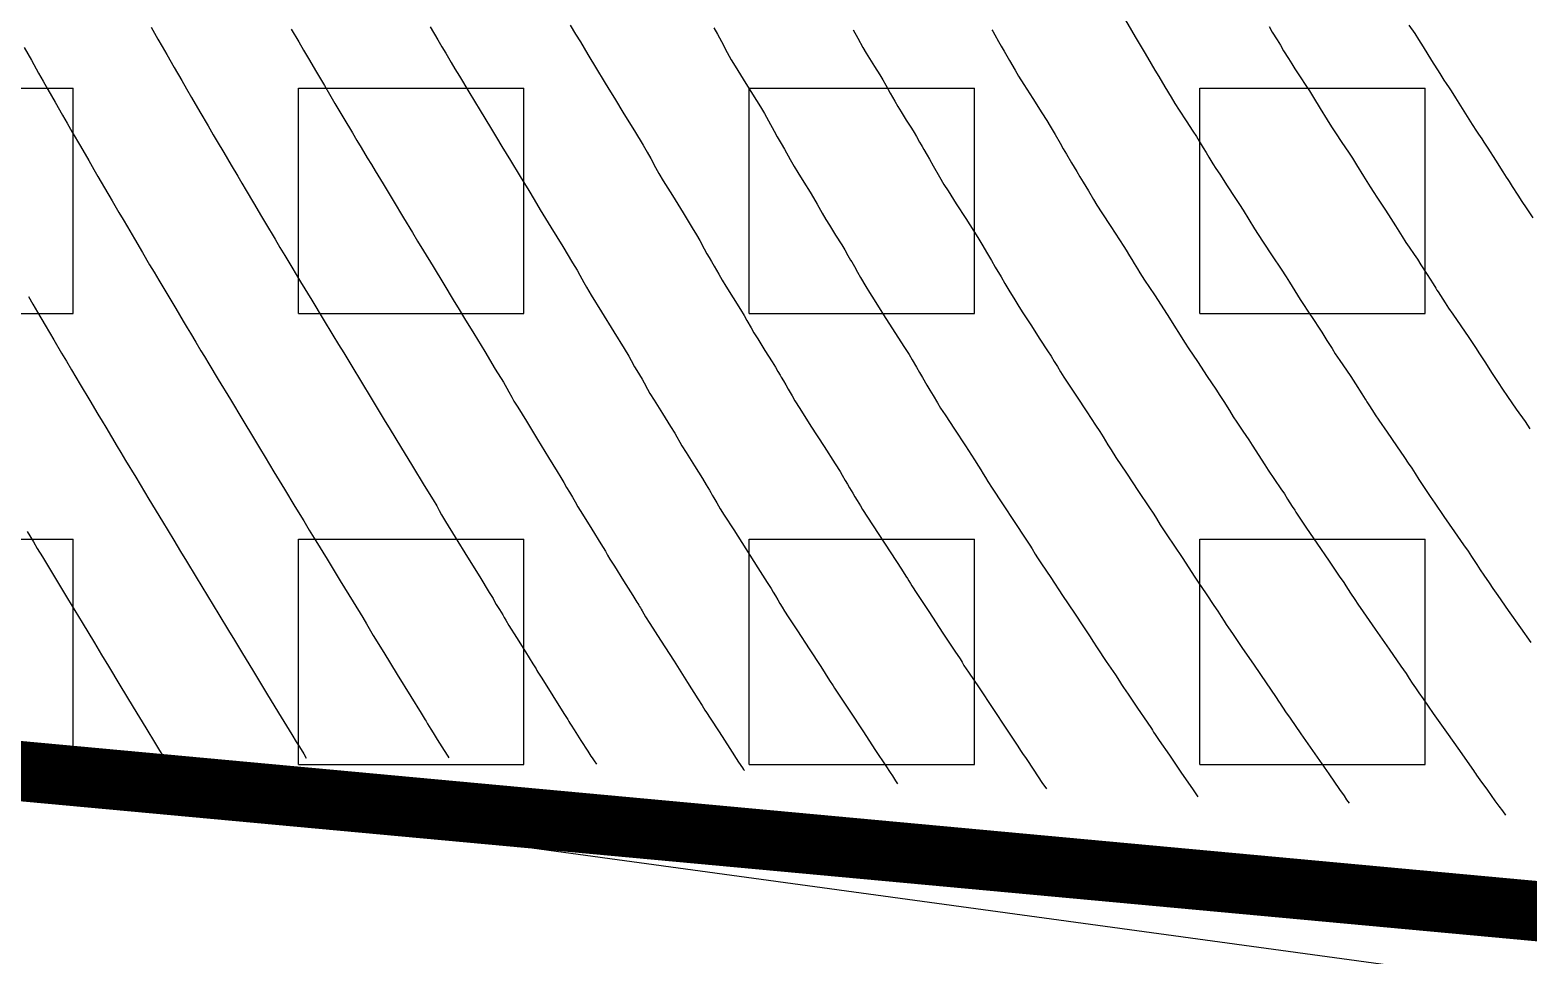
# Model space of a CAD drawing. Header units: feet. Extents: x 23 to 2149517, y -26 to 355304.
# Drawn here: x 2137484.16 to 2137534.03, y 340414.63 to 340445.4 of the extents above; entities that cross this region are included whole.
import ezdxf

# ---------------------------------------------------------------- set-up
doc = ezdxf.new("R2010")
doc.units = ezdxf.units.FT
doc.header["$MEASUREMENT"] = 0
doc.linetypes.add('xhpc023-pt$0$CL', pattern=[0.7, 0.5, -0.05, 0.1, -0.05])
for name, color, linetype in [('A-EC-CURLEX-MATTING', 6, 'Continuous'), ('A-EC-SILT-FENCE', 4, 'SILT_FENCE'), ('C-TOPO-MAJR-N', 7, 'Continuous'), ('C-TOPO-MINR-N', 2, 'Continuous'), ('xhpc023-pav$0$A-PV-BC', 2, 'Continuous'), ('xhpc023-pt$0$V-PROP-N', 2, 'Continuous'), ('xhpc023-pt$0$V-PROP-RWAY-N', 7, 'Continuous'), ('xhpc023-pt$0$V-RWAY-CNTR-N', 4, 'xhpc023-pt$0$CL'), ('xhpc023-pt$0$xHPC007pt_PHASE1A$0$V-PROP-N', 6, 'Continuous')]:
    doc.layers.add(name, color=color, linetype=linetype)
doc.styles.get("Standard").update_dxf_attribs({"font": 'arial.ttf'})
doc.linetypes.add('SILT_FENCE', pattern='A,0.5,-0.1,["SF",Standard,S=0.1,R=0,X=-0.1,Y=-0.05],-0.1', length=0.7)

# ---------------------------------------------------------------- blocks, each defined once
blk = doc.blocks.new('xhpc023-pav')
at = {"layer": 'xhpc023-pav$0$A-PV-BC'}
blk.add_arc((2138085.448, 340781.127), 618.5, 189.308696, 218.608714, dxfattribs=at)
blk = doc.blocks.new('xhpc023-pt')
at = {"layer": 'xhpc023-pt$0$V-PROP-N'}
blk.add_arc((2138355.84, 339480.977), 1105, 121.039948, 140.665493, dxfattribs=at)
at = {"layer": 'xhpc023-pt$0$V-PROP-RWAY-N'}
blk.add_arc((2138085.362, 340747.681), 625, 187.589997, 218.608714, dxfattribs=at)
at = {"layer": 'xhpc023-pt$0$V-RWAY-CNTR-N'}
blk.add_arc((2138079.026, 340789.169), 600, 189.776189, 218.608714, dxfattribs=at)
at = {"layer": 'xhpc023-pt$0$xHPC007pt_PHASE1A$0$V-PROP-N'}
blk.add_arc((2138355.84, 339480.977), 1105, 121.039948, 140.665493, dxfattribs=at)

msp = doc.modelspace()

# ---------------------------------------------------------------- block references
at = {"layer": 'A-EC-CURLEX-MATTING'}
msp.add_blockref('xhpc023-pt', (0, 0), dxfattribs=at)

# ---------------------------------------------------------------- next in the draw order: hatches: boundary and pattern name
h = msp.add_hatch(dxfattribs=at)
h.set_pattern_fill('SQUARE', color=256, scale=60)
h.set_pattern_definition([(0, (-6.905, -4.04), (0, 7.5), [7.5, -7.5]), (90, (-6.905, -4.04), (-7.5, 5e-16), [7.5, -7.5])])
edge = h.paths.add_edge_path()
edge.add_arc((2138044.92, 340728.888), 582.55, 186.445842, 221.755021, ccw=False)
edge.add_arc((2136881.465, 340563.607), 593.06, 9.695913, 28.023751)
edge.add_line((2137404.99, 340842.248), (2137360.887, 340917.634))
edge.add_arc((2137447.708, 341046.588), 155.457, 211.20002, 236.04866, ccw=False)
edge.add_line((2137314.735, 340966.056), (2137301.641, 340964.695))
edge.add_line((2137301.641, 340964.695), (2137293.912, 340952.908))
edge.add_line((2137293.912, 340952.908), (2137303.613, 340937.493))
edge.add_line((2137303.613, 340937.493), (2137345.99, 340840.887))
edge.add_line((2137345.99, 340840.887), (2137331.35, 340808.337))
edge.add_line((2137331.35, 340808.337), (2137355.481, 340807.848))
edge.add_line((2137355.481, 340807.848), (2137372.696, 340756.316))
edge.add_line((2137372.696, 340756.316), (2137351.027, 340683.383))
edge.add_line((2137351.027, 340683.383), (2137357.983, 340661.33))
edge.add_line((2137357.983, 340661.33), (2137454.597, 340604.082))
edge.add_line((2137454.597, 340604.082), (2137415.547, 340530.507))
edge.add_line((2137415.547, 340530.507), (2137390.499, 340493.752))
edge.add_line((2137390.499, 340493.752), (2137422.027, 340493.4))
edge.add_line((2137422.027, 340493.4), (2137396.265, 340470.455))
edge.add_line((2137396.265, 340470.455), (2137454.81, 340441.952))
edge.add_line((2137454.81, 340441.952), (2137478.721, 340421.222))
edge.add_line((2137478.721, 340421.222), (2137537.813, 340413.158))
edge.add_line((2137537.813, 340413.158), (2137543.89, 340415.228))
edge.add_line((2137543.89, 340415.228), (2137550.004, 340414.643))
edge.add_line((2137550.004, 340414.643), (2137577.55, 340364.916))
edge.add_line((2137577.55, 340364.916), (2137601.618, 340330.661))
edge.add_line((2137601.618, 340330.661), (2137610.339, 340340.941))

# ---------------------------------------------------------------- next in the draw order: linework, layer by layer
for points in [[(2137396.265, 340470.455), (2137454.81, 340441.952), (2137478.721, 340421.222), (2137537.813, 340413.158), (2137543.89, 340415.228), (2137550.004, 340414.643), (2137577.55, 340364.916), (2137601.618, 340330.661), (2137610.339, 340340.941, -0.155296), (2137466.053, 340663.489, 0.080141), (2137404.99, 340842.248)], [(2137504.611, 340573.408, 0.084712), (2137605.252, 340391.281), (2137632.837, 340356.738)], [(2137495.169, 340570.113, 0.084712), (2137597.438, 340385.041), (2137625.022, 340350.498)]]:
    msp.add_lwpolyline(points, format="xyb", dxfattribs=at)
at = {"layer": 'A-EC-SILT-FENCE', "const_width": 2}
msp.add_lwpolyline([(2137396.265, 340470.455), (2137454.81, 340441.952), (2137478.721, 340421.222), (2137550.004, 340414.643), (2137577.55, 340364.916), (2137601.618, 340330.661)], dxfattribs=at)
at = {"layer": 'C-TOPO-MAJR-N', "color": 7, "linetype": 'Continuous', "lineweight": -3}
for points, elevation in [([(2137488.195, 340445.49), (2137488.42, 340445.097), (2137488.563, 340444.849), (2137488.716, 340444.583), (2137488.965, 340444.151), (2137489.217, 340443.716), (2137489.376, 340443.441), (2137489.544, 340443.151), (2137489.817, 340442.682), (2137490.093, 340442.21), (2137490.267, 340441.911), (2137490.399, 340441.686), (2137490.616, 340441.319), (2137490.861, 340440.903), (2137491.079, 340440.533), (2137491.214, 340440.303), (2137491.361, 340440.056), (2137491.603, 340439.649), (2137491.873, 340439.195), (2137492.102, 340438.811), (2137492.221, 340438.61), (2137492.323, 340438.44), (2137492.485, 340438.17), (2137492.647, 340437.9), (2137492.749, 340437.729), (2137492.885, 340437.505), (2137493.173, 340437.028), (2137493.544, 340436.415), (2137493.926, 340435.784), (2137494.247, 340435.252), (2137494.438, 340434.938), (2137494.606, 340434.659), (2137494.876, 340434.214), (2137495.196, 340433.685), (2137495.517, 340433.156), (2137495.787, 340432.71), (2137495.956, 340432.432), (2137496.154, 340432.107), (2137496.494, 340431.549), (2137496.897, 340430.889), (2137497.285, 340430.253), (2137497.579, 340429.769), (2137497.702, 340429.567), (2137497.782, 340429.419), (2137497.862, 340429.271), (2137497.996, 340429.053), (2137498.315, 340428.535), (2137498.725, 340427.87), (2137499.134, 340427.206), (2137499.45, 340426.694), (2137499.579, 340426.485), (2137499.631, 340426.389), (2137499.683, 340426.293), (2137499.792, 340426.119), (2137499.9, 340425.945), (2137499.949, 340425.856), (2137499.998, 340425.767), (2137500.106, 340425.594), (2137500.356, 340425.194), (2137500.654, 340424.718), (2137500.903, 340424.32), (2137501.008, 340424.151), (2137501.04, 340424.094), (2137501.072, 340424.038), (2137501.176, 340423.873), (2137501.421, 340423.483), (2137501.713, 340423.019), (2137501.958, 340422.629), (2137502.063, 340422.463), (2137502.1, 340422.403), (2137502.135, 340422.346), (2137502.173, 340422.281), (2137502.276, 340422.12), (2137502.502, 340421.766), (2137502.728, 340421.412), (2137502.832, 340421.25), (2137502.877, 340421.186), (2137502.921, 340421.123), (2137502.966, 340421.059), (2137502.996, 340421.017), (2137503.025, 340420.977)], 560), ([(2137511.563, 340445.408), (2137511.721, 340445.122), (2137511.89, 340444.817), (2137511.998, 340444.626), (2137512.105, 340444.452), (2137512.276, 340444.18), (2137512.447, 340443.908), (2137512.553, 340443.738), (2137512.649, 340443.568), (2137512.8, 340443.298), (2137512.95, 340443.028), (2137513.047, 340442.858), (2137513.156, 340442.682), (2137513.332, 340442.404), (2137513.501, 340442.137), (2137513.59, 340441.995), (2137513.667, 340441.861), (2137513.774, 340441.671), (2137513.829, 340441.574), (2137513.862, 340441.523), (2137513.917, 340441.426), (2137514.025, 340441.236), (2137514.101, 340441.103), (2137514.227, 340440.885), (2137514.438, 340440.517), (2137514.586, 340440.262), (2137514.724, 340440.046), (2137514.995, 340439.621), (2137515.311, 340439.128), (2137515.582, 340438.706), (2137515.717, 340438.494), (2137515.846, 340438.274), (2137516.034, 340437.952), (2137516.162, 340437.731), (2137516.293, 340437.51), (2137516.484, 340437.187), (2137516.615, 340436.967), (2137516.747, 340436.745), (2137516.941, 340436.422), (2137517.074, 340436.201), (2137517.208, 340435.995), (2137517.473, 340435.588), (2137517.779, 340435.12), (2137518.036, 340434.727), (2137518.153, 340434.547), (2137518.258, 340434.374), (2137518.363, 340434.201), (2137518.468, 340434.027), (2137518.574, 340433.854), (2137518.705, 340433.655), (2137518.993, 340433.218), (2137519.336, 340432.699), (2137519.63, 340432.254), (2137519.771, 340432.039), (2137519.88, 340431.863), (2137520.037, 340431.606), (2137520.145, 340431.43), (2137520.309, 340431.184), (2137520.656, 340430.663), (2137521.063, 340430.052), (2137521.408, 340429.535), (2137521.567, 340429.296), (2137521.656, 340429.153), (2137521.785, 340428.944), (2137521.874, 340428.802), (2137522.006, 340428.605), (2137522.259, 340428.23), (2137522.51, 340427.857), (2137522.639, 340427.665), (2137522.718, 340427.54), (2137522.833, 340427.357), (2137522.912, 340427.232), (2137523.047, 340427.031), (2137523.31, 340426.643), (2137523.572, 340426.258), (2137523.702, 340426.065), (2137523.811, 340425.895), (2137523.911, 340425.738), (2137523.983, 340425.626), (2137524.055, 340425.514), (2137524.185, 340425.323), (2137524.5, 340424.864), (2137524.906, 340424.272), (2137525.31, 340423.682), (2137525.621, 340423.227), (2137525.747, 340423.044), (2137525.779, 340422.994), (2137525.812, 340422.944), (2137525.879, 340422.841), (2137525.956, 340422.724), (2137526.104, 340422.51), (2137526.462, 340421.993), (2137526.926, 340421.325), (2137527.391, 340420.655), (2137527.75, 340420.137), (2137527.9, 340419.921), (2137527.988, 340419.796), (2137528.068, 340419.681)], 565)]:
    msp.add_lwpolyline(points, dxfattribs=dict(at, elevation=elevation))
at = {"layer": 'C-TOPO-MINR-N', "color": 2, "linetype": 'Continuous', "lineweight": -3}
for points, elevation in [([(2137502.145, 340445.559), (2137502.325, 340445.262), (2137502.483, 340445.001), (2137502.737, 340444.581), (2137503.023, 340444.109), (2137503.277, 340443.69), (2137503.435, 340443.429), (2137503.62, 340443.127), (2137503.933, 340442.613), (2137504.282, 340442.042), (2137504.573, 340441.564), (2137504.712, 340441.334), (2137504.824, 340441.13), (2137504.984, 340440.83), (2137505.095, 340440.625), (2137505.242, 340440.386), (2137505.546, 340439.892), (2137505.903, 340439.315), (2137506.206, 340438.824), (2137506.35, 340438.589), (2137506.457, 340438.395), (2137506.609, 340438.117), (2137506.696, 340437.958), (2137506.775, 340437.83), (2137506.853, 340437.703), (2137506.94, 340437.547), (2137507.091, 340437.273), (2137507.198, 340437.082), (2137507.327, 340436.874), (2137507.568, 340436.49), (2137507.808, 340436.107), (2137507.935, 340435.903), (2137508.028, 340435.738), (2137508.163, 340435.495), (2137508.257, 340435.33), (2137508.386, 340435.123), (2137508.628, 340434.74), (2137508.865, 340434.364), (2137508.979, 340434.182), (2137509.06, 340434.04), (2137509.128, 340433.92), (2137509.171, 340433.852), (2137509.239, 340433.733), (2137509.32, 340433.592), (2137509.397, 340433.458), (2137509.528, 340433.229), (2137509.621, 340433.07), (2137509.79, 340432.804), (2137510.159, 340432.227), (2137510.594, 340431.547), (2137510.961, 340430.974), (2137511.127, 340430.714), (2137511.198, 340430.593), (2137511.302, 340430.415), (2137511.373, 340430.293), (2137511.445, 340430.171), (2137511.55, 340429.993), (2137511.622, 340429.872), (2137511.695, 340429.75), (2137511.802, 340429.571), (2137511.875, 340429.449), (2137512.038, 340429.199), (2137512.396, 340428.65), (2137512.817, 340428.005), (2137513.169, 340427.467), (2137513.318, 340427.237), (2137513.368, 340427.156), (2137513.417, 340427.074), (2137513.467, 340426.992), (2137513.517, 340426.911), (2137513.685, 340426.655), (2137514.08, 340426.056), (2137514.552, 340425.341), (2137514.949, 340424.74), (2137515.12, 340424.48), (2137515.186, 340424.372), (2137515.252, 340424.265), (2137515.398, 340424.045), (2137515.752, 340423.514), (2137516.21, 340422.826), (2137516.667, 340422.141), (2137517.018, 340421.614), (2137517.158, 340421.403), (2137517.198, 340421.339), (2137517.316, 340421.164), (2137517.576, 340420.777), (2137517.847, 340420.375), (2137517.993, 340420.157)], 563), ([(2137520.63, 340445.722), (2137520.827, 340445.383), (2137520.952, 340445.169), (2137521.079, 340444.954), (2137521.28, 340444.615), (2137521.481, 340444.276), (2137521.608, 340444.062), (2137521.736, 340443.847), (2137521.939, 340443.507), (2137522.143, 340443.167), (2137522.273, 340442.952), (2137522.417, 340442.729), (2137522.648, 340442.376), (2137522.871, 340442.037), (2137522.988, 340441.857), (2137523.081, 340441.704), (2137523.216, 340441.48), (2137523.308, 340441.327), (2137523.401, 340441.174), (2137523.537, 340440.95), (2137523.631, 340440.797), (2137523.762, 340440.599), (2137524.012, 340440.221), (2137524.27, 340439.831), (2137524.422, 340439.598), (2137524.542, 340439.404), (2137524.73, 340439.097), (2137524.918, 340438.789), (2137525.038, 340438.596), (2137525.209, 340438.337), (2137525.509, 340437.889), (2137525.807, 340437.442), (2137525.975, 340437.189), (2137526.089, 340437.008), (2137526.268, 340436.719), (2137526.444, 340436.434), (2137526.551, 340436.265), (2137526.695, 340436.049), (2137526.908, 340435.734), (2137527.053, 340435.518), (2137527.158, 340435.351), (2137527.331, 340435.076), (2137527.504, 340434.8), (2137527.61, 340434.633), (2137527.76, 340434.411), (2137527.98, 340434.088), (2137528.128, 340433.869), (2137528.28, 340433.631), (2137528.496, 340433.293), (2137528.606, 340433.118), (2137528.636, 340433.073), (2137528.665, 340433.027), (2137528.729, 340432.928), (2137528.851, 340432.738), (2137528.937, 340432.604), (2137529.063, 340432.42), (2137529.333, 340432.027), (2137529.649, 340431.565), (2137529.917, 340431.175), (2137530.04, 340430.995), (2137530.153, 340430.82), (2137530.266, 340430.645), (2137530.394, 340430.448), (2137530.614, 340430.113), (2137530.767, 340429.88), (2137530.919, 340429.66), (2137531.224, 340429.22), (2137531.579, 340428.709), (2137531.881, 340428.274), (2137532.027, 340428.064), (2137532.145, 340427.886), (2137532.317, 340427.626), (2137532.434, 340427.448), (2137532.554, 340427.269), (2137532.73, 340427.006), (2137532.851, 340426.826), (2137533.017, 340426.59), (2137533.365, 340426.095), (2137533.774, 340425.515), (2137534.118, 340425.026)], 567), ([(2137530.061, 340445.565), (2137530.253, 340445.279), (2137530.383, 340445.083), (2137530.535, 340444.839), (2137530.815, 340444.389), (2137531.09, 340443.947), (2137531.227, 340443.728), (2137531.296, 340443.624), (2137531.397, 340443.474), (2137531.467, 340443.371), (2137531.607, 340443.148), (2137531.887, 340442.703), (2137532.168, 340442.257), (2137532.309, 340442.034), (2137532.379, 340441.93), (2137532.483, 340441.778), (2137532.553, 340441.673), (2137532.683, 340441.47), (2137532.937, 340441.071), (2137533.187, 340440.679), (2137533.302, 340440.499), (2137533.348, 340440.427), (2137533.394, 340440.356), (2137533.494, 340440.199), (2137533.685, 340439.902), (2137533.82, 340439.694), (2137533.967, 340439.479), (2137534.189, 340439.155)], 569), ([(2137492.861, 340445.43), (2137493.111, 340445), (2137493.27, 340444.728), (2137493.434, 340444.448), (2137493.699, 340443.999), (2137493.964, 340443.549), (2137494.132, 340443.264), (2137494.315, 340442.956), (2137494.61, 340442.46), (2137494.895, 340441.981), (2137495.049, 340441.723), (2137495.188, 340441.491), (2137495.391, 340441.152), (2137495.529, 340440.921), (2137495.653, 340440.716), (2137495.916, 340440.282), (2137496.253, 340439.724), (2137496.601, 340439.149), (2137496.894, 340438.665), (2137497.067, 340438.379), (2137497.264, 340438.054), (2137497.58, 340437.532), (2137497.936, 340436.944), (2137498.252, 340436.422), (2137498.449, 340436.098), (2137498.628, 340435.803), (2137498.936, 340435.299), (2137499.301, 340434.701), (2137499.653, 340434.123), (2137499.923, 340433.681), (2137500.039, 340433.489), (2137500.107, 340433.364), (2137500.205, 340433.181), (2137500.273, 340433.056), (2137500.398, 340432.852), (2137500.687, 340432.383), (2137501.057, 340431.783), (2137501.426, 340431.184), (2137501.713, 340430.719), (2137501.836, 340430.519), (2137501.929, 340430.35), (2137502.021, 340430.182), (2137502.119, 340430.023), (2137502.218, 340429.865), (2137502.308, 340429.702), (2137502.398, 340429.539), (2137502.55, 340429.296), (2137502.86, 340428.8), (2137503.169, 340428.306), (2137503.317, 340428.068), (2137503.392, 340427.935), (2137503.467, 340427.802), (2137503.615, 340427.565), (2137503.924, 340427.076), (2137504.229, 340426.591), (2137504.368, 340426.37), (2137504.398, 340426.318), (2137504.427, 340426.266), (2137504.454, 340426.224), (2137504.48, 340426.182), (2137504.509, 340426.131), (2137504.538, 340426.08), (2137504.594, 340425.984), (2137504.655, 340425.878), (2137504.798, 340425.653), (2137505.148, 340425.107), (2137505.6, 340424.4), (2137506.051, 340423.694), (2137506.398, 340423.151), (2137506.537, 340422.934), (2137506.583, 340422.855), (2137506.629, 340422.776), (2137506.677, 340422.698), (2137506.802, 340422.505), (2137507.099, 340422.05), (2137507.454, 340421.506), (2137507.751, 340421.05), (2137507.876, 340420.859), (2137507.914, 340420.805), (2137507.941, 340420.767)], 561), ([(2137497.481, 340445.5), (2137497.738, 340445.068), (2137497.877, 340444.835), (2137498.002, 340444.626), (2137498.185, 340444.321), (2137498.31, 340444.112), (2137498.46, 340443.863), (2137498.775, 340443.343), (2137499.153, 340442.718), (2137499.494, 340442.155), (2137499.696, 340441.82), (2137499.873, 340441.527), (2137500.158, 340441.057), (2137500.479, 340440.527), (2137500.764, 340440.056), (2137500.942, 340439.764), (2137501.151, 340439.421), (2137501.506, 340438.839), (2137501.9, 340438.193), (2137502.226, 340437.659), (2137502.376, 340437.412), (2137502.465, 340437.247), (2137502.595, 340437.005), (2137502.684, 340436.841), (2137502.844, 340436.58), (2137503.188, 340436.022), (2137503.594, 340435.365), (2137503.936, 340434.809), (2137504.093, 340434.554), (2137504.173, 340434.409), (2137504.288, 340434.198), (2137504.358, 340434.07), (2137504.447, 340433.927), (2137504.536, 340433.784), (2137504.606, 340433.658), (2137504.719, 340433.452), (2137504.798, 340433.311), (2137504.938, 340433.085), (2137505.213, 340432.646), (2137505.488, 340432.207), (2137505.626, 340431.986), (2137505.694, 340431.865), (2137505.793, 340431.687), (2137505.862, 340431.566), (2137506.001, 340431.343), (2137506.277, 340430.906), (2137506.548, 340430.476), (2137506.674, 340430.276), (2137506.728, 340430.18), (2137506.777, 340430.093), (2137506.826, 340430.017), (2137506.875, 340429.931), (2137506.929, 340429.836), (2137507.026, 340429.667), (2137507.138, 340429.474), (2137507.272, 340429.263), (2137507.586, 340428.772), (2137507.989, 340428.142), (2137508.391, 340427.513), (2137508.702, 340427.027), (2137508.832, 340426.824), (2137508.905, 340426.699), (2137508.978, 340426.574), (2137509.052, 340426.449), (2137509.126, 340426.324), (2137509.201, 340426.199), (2137509.276, 340426.073), (2137509.403, 340425.879), (2137509.705, 340425.415), (2137510.095, 340424.818), (2137510.483, 340424.223), (2137510.781, 340423.766), (2137510.901, 340423.583), (2137510.944, 340423.511), (2137510.988, 340423.439), (2137511.12, 340423.239), (2137511.45, 340422.739), (2137511.88, 340422.087), (2137512.312, 340421.432), (2137512.649, 340420.92), (2137512.794, 340420.7), (2137512.869, 340420.588), (2137512.976, 340420.426), (2137513.04, 340420.33)], 562), ([(2137506.921, 340445.47), (2137507.049, 340445.257), (2137507.182, 340445.012), (2137507.374, 340444.654), (2137507.507, 340444.41), (2137507.64, 340444.191), (2137507.905, 340443.763), (2137508.213, 340443.264), (2137508.476, 340442.838), (2137508.607, 340442.624), (2137508.741, 340442.382), (2137508.93, 340442.035), (2137509.033, 340441.846), (2137509.102, 340441.734), (2137509.171, 340441.623), (2137509.275, 340441.435), (2137509.464, 340441.093), (2137509.598, 340440.854), (2137509.716, 340440.663), (2137509.922, 340440.335), (2137510.127, 340440.008), (2137510.244, 340439.82), (2137510.362, 340439.611), (2137510.533, 340439.303), (2137510.652, 340439.094), (2137510.771, 340438.903), (2137510.98, 340438.572), (2137511.183, 340438.251), (2137511.285, 340438.088), (2137511.391, 340437.902), (2137511.479, 340437.747), (2137511.516, 340437.687), (2137511.604, 340437.534), (2137511.711, 340437.347), (2137511.812, 340437.17), (2137511.983, 340436.872), (2137512.104, 340436.666), (2137512.257, 340436.425), (2137512.577, 340435.924), (2137512.953, 340435.338), (2137513.271, 340434.84), (2137513.422, 340434.604), (2137513.522, 340434.433), (2137513.668, 340434.183), (2137513.768, 340434.012), (2137513.869, 340433.841), (2137514.017, 340433.59), (2137514.119, 340433.419), (2137514.221, 340433.247), (2137514.371, 340432.996), (2137514.475, 340432.825), (2137514.623, 340432.597), (2137514.934, 340432.12), (2137515.298, 340431.563), (2137515.602, 340431.097), (2137515.736, 340430.892), (2137515.813, 340430.765), (2137515.89, 340430.637), (2137515.967, 340430.51), (2137516.045, 340430.382), (2137516.195, 340430.155), (2137516.536, 340429.638), (2137516.943, 340429.021), (2137517.289, 340428.498), (2137517.446, 340428.259), (2137517.519, 340428.14), (2137517.625, 340427.966), (2137517.699, 340427.847), (2137517.833, 340427.646), (2137518.14, 340427.184), (2137518.535, 340426.592), (2137518.929, 340426.001), (2137519.234, 340425.543), (2137519.363, 340425.349), (2137519.449, 340425.21), (2137519.536, 340425.07), (2137519.684, 340424.849), (2137519.988, 340424.398), (2137520.29, 340423.95), (2137520.432, 340423.738), (2137520.497, 340423.634), (2137520.563, 340423.531), (2137520.712, 340423.31), (2137521.029, 340422.842), (2137521.344, 340422.377), (2137521.489, 340422.164), (2137521.527, 340422.105), (2137521.563, 340422.048), (2137521.614, 340421.969), (2137521.753, 340421.765), (2137522.089, 340421.276), (2137522.496, 340420.681), (2137522.854, 340420.159), (2137523.038, 340419.89)], 564), ([(2137516.18, 340445.401), (2137516.207, 340445.358), (2137516.273, 340445.243), (2137516.401, 340445.017), (2137516.492, 340444.858), (2137516.587, 340444.693), (2137516.765, 340444.383), (2137516.951, 340444.061), (2137517.069, 340443.859), (2137517.239, 340443.59), (2137517.542, 340443.118), (2137517.844, 340442.648), (2137518.011, 340442.384), (2137518.118, 340442.204), (2137518.285, 340441.918), (2137518.452, 340441.631), (2137518.557, 340441.45), (2137518.664, 340441.269), (2137518.834, 340440.982), (2137519.004, 340440.695), (2137519.111, 340440.514), (2137519.22, 340440.333), (2137519.391, 340440.045), (2137519.564, 340439.758), (2137519.674, 340439.577), (2137519.841, 340439.318), (2137520.137, 340438.865), (2137520.426, 340438.424), (2137520.57, 340438.202), (2137520.647, 340438.076), (2137520.759, 340437.891), (2137520.835, 340437.764), (2137520.912, 340437.637), (2137521.025, 340437.452), (2137521.103, 340437.326), (2137521.264, 340437.081), (2137521.588, 340436.59), (2137521.918, 340436.09), (2137522.097, 340435.818), (2137522.24, 340435.586), (2137522.448, 340435.245), (2137522.592, 340435.013), (2137522.735, 340434.797), (2137523.019, 340434.371), (2137523.349, 340433.876), (2137523.632, 340433.453), (2137523.771, 340433.243), (2137523.899, 340433.038), (2137524.085, 340432.738), (2137524.212, 340432.533), (2137524.329, 340432.359), (2137524.531, 340432.06), (2137524.732, 340431.762), (2137524.846, 340431.591), (2137524.966, 340431.401), (2137525.141, 340431.122), (2137525.261, 340430.932), (2137525.381, 340430.755), (2137525.592, 340430.444), (2137525.801, 340430.136), (2137525.915, 340429.967), (2137526.024, 340429.796), (2137526.179, 340429.553), (2137526.259, 340429.428), (2137526.301, 340429.363), (2137526.389, 340429.225), (2137526.496, 340429.059), (2137526.65, 340428.834), (2137526.995, 340428.331), (2137527.402, 340427.736), (2137527.744, 340427.237), (2137527.893, 340427.02), (2137527.966, 340426.907), (2137528.039, 340426.794), (2137528.12, 340426.67), (2137528.262, 340426.453), (2137528.361, 340426.302), (2137528.542, 340426.041), (2137528.936, 340425.473), (2137529.4, 340424.805), (2137529.79, 340424.242), (2137529.964, 340423.992), (2137530.068, 340423.834), (2137530.173, 340423.676), (2137530.28, 340423.516), (2137530.387, 340423.357), (2137530.532, 340423.15), (2137530.872, 340422.668), (2137531.308, 340422.048), (2137531.742, 340421.431), (2137532.075, 340420.958), (2137532.209, 340420.767), (2137532.244, 340420.716), (2137532.278, 340420.667), (2137532.312, 340420.616), (2137532.424, 340420.459), (2137532.671, 340420.112), (2137532.924, 340419.758), (2137533.052, 340419.579), (2137533.17, 340419.426), (2137533.278, 340419.288)], 566), ([(2137525.405, 340445.511), (2137525.514, 340445.332), (2137525.673, 340445.07), (2137525.781, 340444.89), (2137525.89, 340444.711), (2137526.05, 340444.448), (2137526.16, 340444.269), (2137526.263, 340444.112), (2137526.445, 340443.837), (2137526.631, 340443.555), (2137526.748, 340443.377), (2137526.883, 340443.159), (2137527.111, 340442.785), (2137527.343, 340442.408), (2137527.485, 340442.178), (2137527.619, 340441.976), (2137527.832, 340441.657), (2137528.045, 340441.338), (2137528.179, 340441.136), (2137528.321, 340440.909), (2137528.55, 340440.541), (2137528.77, 340440.186), (2137528.889, 340439.996), (2137528.995, 340439.836), (2137529.153, 340439.604), (2137529.26, 340439.444), (2137529.382, 340439.25), (2137529.609, 340438.889), (2137529.836, 340438.529), (2137529.959, 340438.334), (2137530.069, 340438.171), (2137530.231, 340437.934), (2137530.341, 340437.771), (2137530.457, 340437.59), (2137530.665, 340437.264), (2137530.864, 340436.951), (2137530.954, 340436.808), (2137530.992, 340436.75), (2137531.029, 340436.691), (2137531.111, 340436.564), (2137531.268, 340436.32), (2137531.379, 340436.149), (2137531.519, 340435.944), (2137531.785, 340435.556), (2137532.049, 340435.171), (2137532.186, 340434.97), (2137532.275, 340434.833), (2137532.405, 340434.633), (2137532.494, 340434.496), (2137532.604, 340434.326), (2137532.814, 340434.004), (2137533.033, 340433.669), (2137533.172, 340433.458), (2137533.343, 340433.21), (2137533.635, 340432.79), (2137533.925, 340432.373), (2137534.09, 340432.135)], 568), ([(2137483.969, 340444.822), (2137484.211, 340444.393), (2137484.453, 340443.965), (2137484.607, 340443.694), (2137484.762, 340443.423), (2137485.007, 340442.994), (2137485.252, 340442.566), (2137485.407, 340442.295), (2137485.574, 340442.006), (2137485.846, 340441.535), (2137486.12, 340441.061), (2137486.293, 340440.761), (2137486.427, 340440.531), (2137486.649, 340440.15), (2137486.9, 340439.718), (2137487.125, 340439.333), (2137487.264, 340439.095), (2137487.408, 340438.85), (2137487.644, 340438.449), (2137487.911, 340437.996), (2137488.148, 340437.593), (2137488.296, 340437.343), (2137488.456, 340437.074), (2137488.72, 340436.629), (2137489.014, 340436.135), (2137489.263, 340435.716), (2137489.394, 340435.498), (2137489.505, 340435.312), (2137489.681, 340435.018), (2137489.857, 340434.724), (2137489.969, 340434.538), (2137490.116, 340434.294), (2137490.431, 340433.774), (2137490.835, 340433.106), (2137491.251, 340432.418), (2137491.601, 340431.839), (2137491.809, 340431.496), (2137491.992, 340431.193), (2137492.286, 340430.708), (2137492.635, 340430.131), (2137492.984, 340429.555), (2137493.279, 340429.069), (2137493.462, 340428.766), (2137493.68, 340428.409), (2137494.053, 340427.798), (2137494.494, 340427.073), (2137494.918, 340426.378), (2137495.238, 340425.854), (2137495.366, 340425.644), (2137495.408, 340425.566), (2137495.451, 340425.487), (2137495.591, 340425.258), (2137495.938, 340424.695), (2137496.388, 340423.965), (2137496.838, 340423.235), (2137497.183, 340422.675), (2137497.322, 340422.45), (2137497.346, 340422.405), (2137497.4, 340422.318), (2137497.507, 340422.147), (2137497.582, 340422.026), (2137497.721, 340421.801), (2137497.948, 340421.436), (2137498.068, 340421.244), (2137498.11, 340421.186)], 559), ([(2137484.111, 340436.536), (2137484.262, 340436.278), (2137484.417, 340436.013), (2137484.672, 340435.58), (2137484.961, 340435.089), (2137485.218, 340434.653), (2137485.378, 340434.382), (2137485.551, 340434.091), (2137485.837, 340433.61), (2137486.155, 340433.075), (2137486.425, 340432.622), (2137486.566, 340432.386), (2137486.686, 340432.184), (2137486.877, 340431.866), (2137487.067, 340431.548), (2137487.188, 340431.347), (2137487.348, 340431.083), (2137487.688, 340430.52), (2137488.126, 340429.797), (2137488.576, 340429.053), (2137488.955, 340428.426), (2137489.179, 340428.055), (2137489.378, 340427.727), (2137489.696, 340427.201), (2137490.074, 340426.577), (2137490.452, 340425.954), (2137490.77, 340425.428), (2137490.969, 340425.1), (2137491.202, 340424.719), (2137491.6, 340424.066), (2137492.072, 340423.291), (2137492.528, 340422.542), (2137492.878, 340421.97), (2137493.029, 340421.722), (2137493.13, 340421.557), (2137493.275, 340421.32), (2137493.362, 340421.179)], 558), ([(2137484.073, 340428.714), (2137484.278, 340428.372), (2137484.408, 340428.156), (2137484.58, 340427.871), (2137484.946, 340427.266), (2137485.416, 340426.488), (2137485.901, 340425.687), (2137486.309, 340425.013), (2137486.55, 340424.614), (2137486.78, 340424.234), (2137487.158, 340423.61), (2137487.6, 340422.88), (2137488.023, 340422.183), (2137488.343, 340421.655), (2137488.476, 340421.434), (2137488.573, 340421.275), (2137488.661, 340421.131)], 557)]:
    msp.add_lwpolyline(points, dxfattribs=dict(at, elevation=elevation))

# ---------------------------------------------------------------- next in the draw order: block references
msp.add_blockref('xhpc023-pav', (0, 0))

doc.saveas('drawing.dxf')
